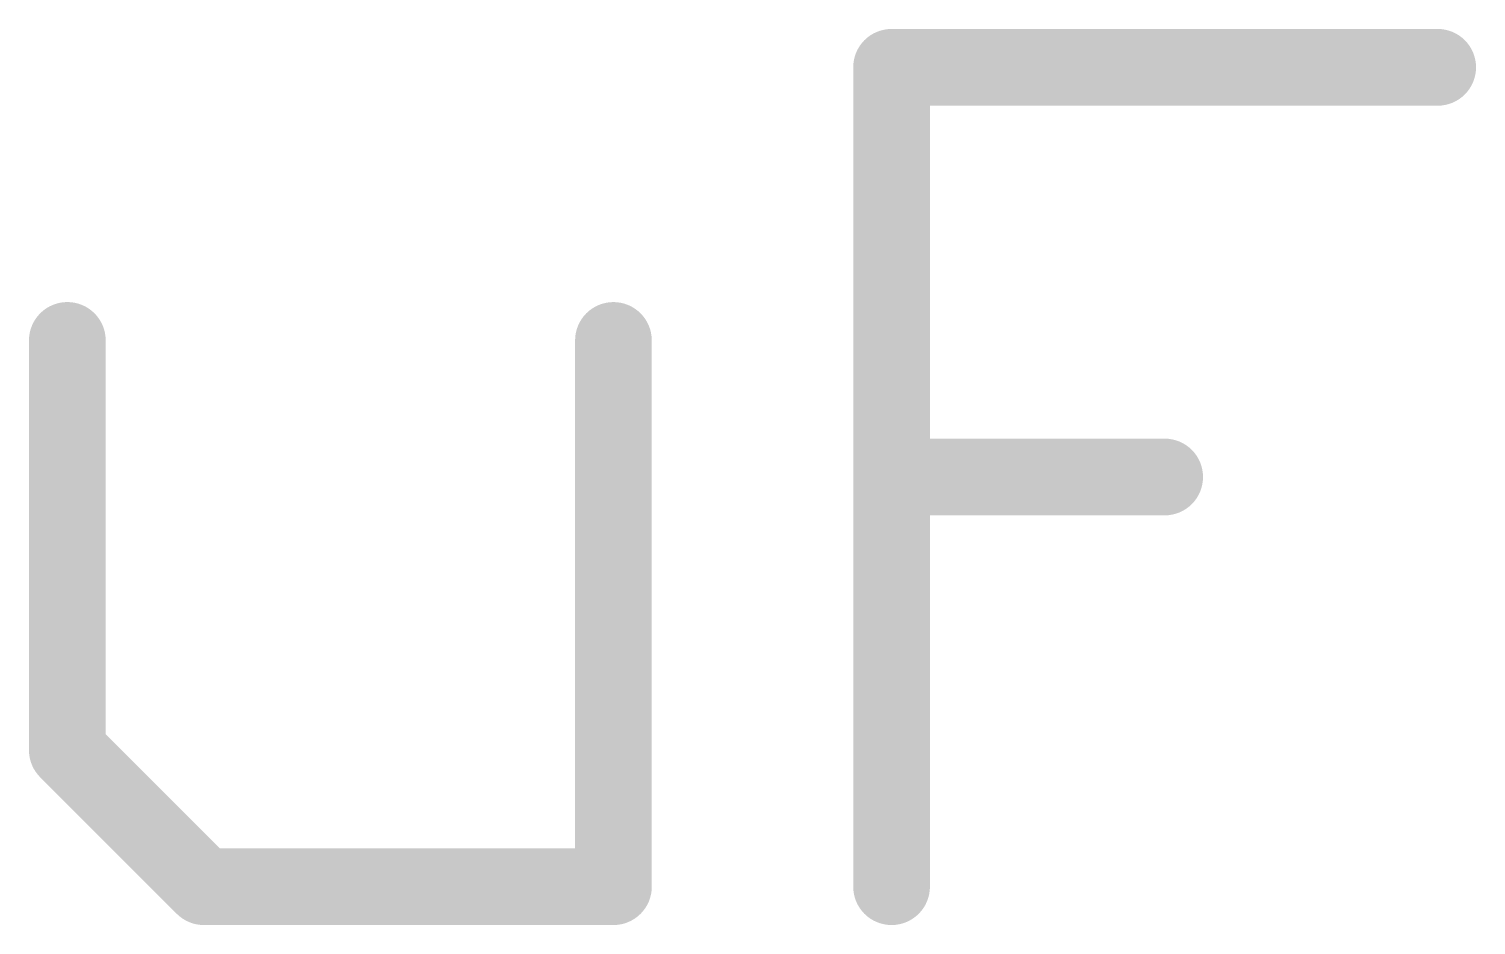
# Model space of a CAD drawing. Extents: x -252 to 307, y -160 to 272.
# Drawn here: x 162.589 to 165.463, y -6.731 to -4.952 of the extents above; entities that cross this region are included whole.
import ezdxf

# ---------------------------------------------------------------- set-up
doc = ezdxf.new("R2010")
doc.units = 0
doc.layers.add('96', color=251, linetype='CONTINUOUS')

msp = doc.modelspace()

# ---------------------------------------------------------------- linework, layer by layer
at = {"layer": '96', "const_width": 0.1524}
for points in [[(164.3022, -6.6548), (164.3022, -5.0278)], [(164.3022, -5.0278), (165.3869, -5.0278)], [(162.6651, -5.5701), (162.6651, -6.3836)], [(163.7498, -6.6548), (163.7498, -5.5701)], [(164.3022, -5.8413), (164.8446, -5.8413)], [(162.6651, -6.3836), (162.9363, -6.6548)], [(162.9363, -6.6548), (163.7498, -6.6548)]]:
    msp.add_lwpolyline(points, dxfattribs=at)
at = {"layer": '96', "const_width": 0.0762}
for points in [[(164.3403, -5.0278, 1), (164.2641, -5.0278)], [(164.3022, -4.9897, 1), (164.3022, -5.0659)], [(165.3869, -5.0659, 1), (165.3869, -4.9897)], [(162.7032, -5.5701, 1), (162.627, -5.5701)], [(163.7878, -5.5701, 1), (163.7117, -5.5701)], [(164.3022, -5.8032, 1), (164.3022, -5.8794)], [(164.8446, -5.8794, 1), (164.8446, -5.8032)], [(162.692, -6.3567, 1), (162.6381, -6.4106)], [(162.627, -6.3836, 1), (162.7032, -6.3836)], [(162.9363, -6.6167, 1), (162.9363, -6.6929)], [(163.7498, -6.6929, 1), (163.7498, -6.6167)], [(162.9093, -6.6817, 1), (162.9632, -6.6279)], [(163.7117, -6.6548, 1), (163.7878, -6.6548)], [(164.2641, -6.6548, 1), (164.3403, -6.6548)]]:
    msp.add_lwpolyline(points, format="xyb", dxfattribs=at)

doc.saveas('drawing.dxf')
